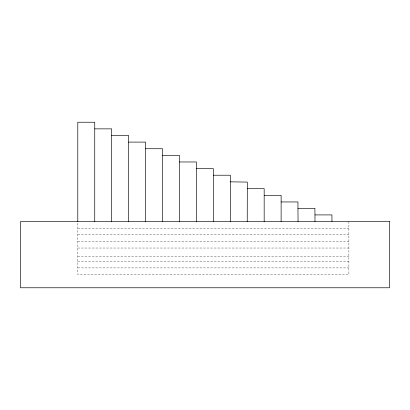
<?xml version="1.0" encoding="UTF-8"?>
<svg xmlns="http://www.w3.org/2000/svg" width="410" height="410" viewBox="0 0 410 410"><rect width="100%" height="100%" fill="white"/><g stroke="black" fill="none" stroke-linecap="round" stroke-linejoin="round"><path stroke-width="0.31" stroke-dasharray="2.05 1.54" d="M77.797 228.16L348.889 228.16M77.797 234.781L348.889 234.781M77.797 241.403L348.889 241.403M77.797 248.029L348.889 248.029M77.797 256.229L348.889 256.229M77.797 261.272L348.889 261.272M77.797 267.899L348.889 267.899M348.889 221.538L348.889 274.521L77.797 274.521L77.797 221.538"/><path stroke-width="0.61" d="M213.343 175.219L230.379 175.219L230.287 221.538M247.23 221.538L247.322 182.081L230.379 181.84M298.06 221.538L297.952 208.572L314.895 208.29L315.003 221.538M94.741 128.858L111.684 128.858L111.684 221.538M111.684 135.479L128.627 135.479L128.627 221.538M128.627 142.101L145.571 142.101L145.571 221.538M145.571 148.727L162.514 148.727L162.514 221.538M162.514 155.349L179.457 155.349L179.457 221.538M179.457 161.97L196.4 161.97L196.4 221.538M196.4 168.597L213.343 168.597L213.343 221.538M247.23 188.702L264.173 188.702L264.173 221.538M264.173 195.324L281.116 195.324L281.116 221.538M281.116 201.951L297.952 201.951L297.952 208.572M315.003 214.912L331.946 214.912L331.946 221.538M94.741 221.538L94.741 122.231L77.797 122.231L77.797 221.538M389.5 221.538L20.5 221.538L20.5 287.769L389.5 287.769L389.5 221.538"/></g></svg>
